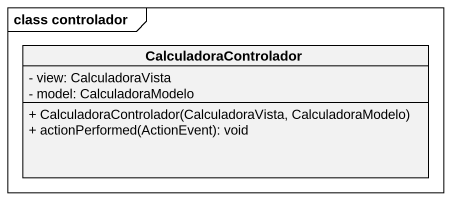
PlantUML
@startuml
mainframe class controlador
hide circle
hide empty members
skinparam classAttributeIconSize 0
class CalculadoraControlador {
  - view: CalculadoraVista
  - model: CalculadoraModelo
  + CalculadoraControlador(CalculadoraVista, CalculadoraModelo)
  + actionPerformed(ActionEvent): void
}
@enduml
